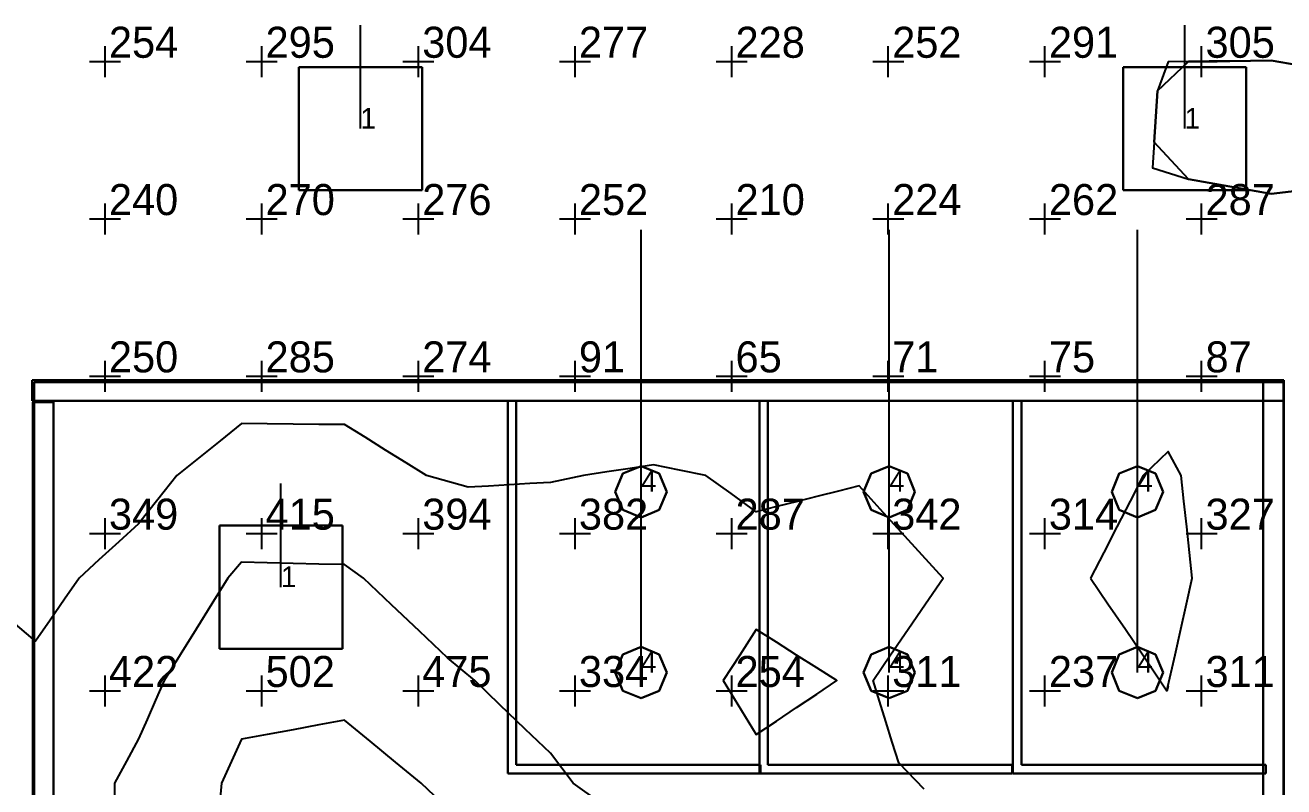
# Model space of a CAD drawing. Extents: x 0 to 48.5, y 0 to 23.7.
# Drawn here: x 14.37 to 20.44, y 14.36 to 18.04 of the extents above; entities that cross this region are included whole.
import ezdxf

# ---------------------------------------------------------------- set-up
doc = ezdxf.new("R2010")
doc.units = 0
doc.header["$MEASUREMENT"] = 0
for name, color, linetype in [('DLXFURN', 5, 'Continuous'), ('DLXISO', 7, 'Continuous'), ('DLXLUM', 2, 'Continuous'), ('DLXLUMEX', 2, 'Continuous'), ('DLXSCENE', 7, 'Continuous'), ('DLXVAL', 3, 'Continuous')]:
    doc.layers.add(name, color=color, linetype=linetype)

# ---------------------------------------------------------------- blocks, each defined once
blk = doc.blocks.new('*U21')
at = {"color": 1}
blk.add_line((0, 0), (0, 0.5), dxfattribs=at)
for p, q in [((0.2975, 0.2975), (-0.2975, 0.2975)), ((-0.2975, 0.2975), (-0.2975, -0.2975)), ((-0.2975, 0.2975), (-0.2975, -0.2975)), ((-0.2975, -0.2975), (-0.2975, 0.2975)), ((-0.2975, 0.2975), (-0.2975, 0.2975)), ((0.2975, 0.2975), (-0.2975, 0.2975)), ((-0.2975, 0.2975), (-0.2975, 0.2975)), ((-0.2975, 0.2975), (0.2975, 0.2975)), ((-0.2975, -0.2975), (-0.2975, 0.2975)), ((-0.2975, 0.2975), (0.2975, 0.2975)), ((0.2975, -0.2975), (0.2975, 0.2975)), ((0.2975, 0.2975), (0.2975, 0.2975)), ((0.2975, -0.2975), (0.2975, 0.2975)), ((0.2975, 0.2975), (0.2975, 0.2975)), ((0.2975, 0.2975), (0.2975, -0.2975)), ((0.2975, 0.2975), (0.2975, -0.2975)), ((-0.2975, -0.2975), (0.2975, -0.2975)), ((-0.2975, -0.2975), (0.2975, -0.2975)), ((0.2975, -0.2975), (-0.2975, -0.2975)), ((-0.2975, -0.2975), (-0.2975, -0.2975)), ((-0.2975, -0.2975), (-0.2975, -0.2975)), ((0.2975, -0.2975), (-0.2975, -0.2975)), ((0.2975, -0.2975), (0.2975, -0.2975)), ((0.2975, -0.2975), (0.2975, -0.2975))]:
    blk.add_line(p, q)
at = {"layer": 'DLXLUMEX', "color": 7}
blk.add_text('1', height=0.1, dxfattribs=at).set_placement((0, 0))
blk = doc.blocks.new('*U22')
at = {"color": 1}
blk.add_line((0, 0), (0, 1.265), dxfattribs=at)
for p, q in [((-0.0877, 0.0877), (0, 0.124)), ((0, 0.124), (-0.0877, 0.0877)), ((0, 0.124), (-0.0877, 0.0877)), ((-0.0877, 0.0877), (0, 0.124)), ((0, 0.124), (0.0877, 0.0877)), ((0.0877, 0.0877), (0, 0.124)), ((0.0877, 0.0877), (0, 0.124)), ((0, 0.124), (0, 0.124)), ((0, 0.124), (0.0877, 0.0877)), ((0, 0.124), (0, 0.124)), ((-0.124, 0), (-0.0877, 0.0877)), ((-0.0877, 0.0877), (-0.124, 0)), ((-0.0877, 0.0877), (-0.124, 0)), ((-0.124, 0), (-0.0877, 0.0877)), ((-0.0877, 0.0877), (-0.0877, 0.0877)), ((-0.0877, 0.0877), (-0.0877, 0.0877)), ((0.0877, 0.0877), (0.124, 0)), ((0.124, 0), (0.0877, 0.0877)), ((0.0877, 0.0877), (0.0877, 0.0877)), ((0.124, 0), (0.0877, 0.0877)), ((0.0877, 0.0877), (0.0877, 0.0877)), ((0.0877, 0.0877), (0.124, 0)), ((-0.0877, -0.0877), (-0.124, 0)), ((-0.124, 0), (-0.0877, -0.0877)), ((-0.124, 0), (-0.124, 0)), ((-0.124, 0), (-0.0877, -0.0877)), ((-0.0877, -0.0877), (-0.124, 0)), ((-0.124, 0), (-0.124, 0)), ((0.124, 0), (0.0877, -0.0877)), ((0.0877, -0.0877), (0.124, 0)), ((0.0877, -0.0877), (0.124, 0)), ((0.124, 0), (0.0877, -0.0877)), ((0.124, 0), (0.124, 0)), ((0.124, 0), (0.124, 0)), ((0, -0.124), (-0.0877, -0.0877)), ((-0.0877, -0.0877), (0, -0.124)), ((-0.0877, -0.0877), (-0.0877, -0.0877)), ((-0.0877, -0.0877), (0, -0.124)), ((0, -0.124), (-0.0877, -0.0877)), ((-0.0877, -0.0877), (-0.0877, -0.0877)), ((0.0877, -0.0877), (0, -0.124)), ((0, -0.124), (0.0877, -0.0877)), ((0, -0.124), (0.0877, -0.0877)), ((0.0877, -0.0877), (0, -0.124)), ((0.0877, -0.0877), (0.0877, -0.0877)), ((0.0877, -0.0877), (0.0877, -0.0877)), ((0, -0.124), (0, -0.124)), ((0, -0.124), (0, -0.124))]:
    blk.add_line(p, q)
at = {"layer": 'DLXLUMEX', "color": 7}
blk.add_text('4', height=0.1, dxfattribs=at).set_placement((0, 0))
blk = doc.blocks.new('*U24')
at = {"color": 1}
blk.add_line((0, 0), (0, 1.265), dxfattribs=at)
for p, q in [((-0.0877, 0.0877), (0, 0.124)), ((0, 0.124), (-0.0877, 0.0877)), ((0, 0.124), (-0.0877, 0.0877)), ((-0.0877, 0.0877), (0, 0.124)), ((0, 0.124), (0.0877, 0.0877)), ((0.0877, 0.0877), (0, 0.124)), ((0.0877, 0.0877), (0, 0.124)), ((0, 0.124), (0, 0.124)), ((0, 0.124), (0.0877, 0.0877)), ((0, 0.124), (0, 0.124)), ((-0.124, 0), (-0.0877, 0.0877)), ((-0.0877, 0.0877), (-0.124, 0)), ((-0.0877, 0.0877), (-0.124, 0)), ((-0.124, 0), (-0.0877, 0.0877)), ((-0.0877, 0.0877), (-0.0877, 0.0877)), ((-0.0877, 0.0877), (-0.0877, 0.0877)), ((0.0877, 0.0877), (0.124, 0)), ((0.124, 0), (0.0877, 0.0877)), ((0.0877, 0.0877), (0.0877, 0.0877)), ((0.124, 0), (0.0877, 0.0877)), ((0.0877, 0.0877), (0.0877, 0.0877)), ((0.0877, 0.0877), (0.124, 0)), ((-0.0877, -0.0877), (-0.124, 0)), ((-0.124, 0), (-0.0877, -0.0877)), ((-0.124, 0), (-0.124, 0)), ((-0.124, 0), (-0.0877, -0.0877)), ((-0.0877, -0.0877), (-0.124, 0)), ((-0.124, 0), (-0.124, 0)), ((0.124, 0), (0.0877, -0.0877)), ((0.0877, -0.0877), (0.124, 0)), ((0.0877, -0.0877), (0.124, 0)), ((0.124, 0), (0.0877, -0.0877)), ((0.124, 0), (0.124, 0)), ((0.124, 0), (0.124, 0)), ((0, -0.124), (-0.0877, -0.0877)), ((-0.0877, -0.0877), (0, -0.124)), ((-0.0877, -0.0877), (-0.0877, -0.0877)), ((-0.0877, -0.0877), (0, -0.124)), ((0, -0.124), (-0.0877, -0.0877)), ((-0.0877, -0.0877), (-0.0877, -0.0877)), ((0.0877, -0.0877), (0, -0.124)), ((0, -0.124), (0.0877, -0.0877)), ((0, -0.124), (0.0877, -0.0877)), ((0.0877, -0.0877), (0, -0.124)), ((0.0877, -0.0877), (0.0877, -0.0877)), ((0.0877, -0.0877), (0.0877, -0.0877)), ((0, -0.124), (0, -0.124)), ((0, -0.124), (0, -0.124))]:
    blk.add_line(p, q)
at = {"layer": 'DLXLUMEX', "color": 7}
blk.add_text('4', height=0.1, dxfattribs=at).set_placement((0, 0))
blk = doc.blocks.new('*U25')
at = {"color": 1}
blk.add_line((0, 0), (0, 1.265), dxfattribs=at)
for p, q in [((-0.0877, 0.0877), (0, 0.124)), ((0, 0.124), (-0.0877, 0.0877)), ((0, 0.124), (-0.0877, 0.0877)), ((-0.0877, 0.0877), (0, 0.124)), ((0, 0.124), (0.0877, 0.0877)), ((0.0877, 0.0877), (0, 0.124)), ((0.0877, 0.0877), (0, 0.124)), ((0, 0.124), (0, 0.124)), ((0, 0.124), (0.0877, 0.0877)), ((0, 0.124), (0, 0.124)), ((-0.124, 0), (-0.0877, 0.0877)), ((-0.0877, 0.0877), (-0.124, 0)), ((-0.0877, 0.0877), (-0.124, 0)), ((-0.124, 0), (-0.0877, 0.0877)), ((-0.0877, 0.0877), (-0.0877, 0.0877)), ((-0.0877, 0.0877), (-0.0877, 0.0877)), ((0.0877, 0.0877), (0.124, 0)), ((0.124, 0), (0.0877, 0.0877)), ((0.0877, 0.0877), (0.0877, 0.0877)), ((0.124, 0), (0.0877, 0.0877)), ((0.0877, 0.0877), (0.0877, 0.0877)), ((0.0877, 0.0877), (0.124, 0)), ((-0.0877, -0.0877), (-0.124, 0)), ((-0.124, 0), (-0.0877, -0.0877)), ((-0.124, 0), (-0.124, 0)), ((-0.124, 0), (-0.0877, -0.0877)), ((-0.0877, -0.0877), (-0.124, 0)), ((-0.124, 0), (-0.124, 0)), ((0.124, 0), (0.0877, -0.0877)), ((0.0877, -0.0877), (0.124, 0)), ((0.0877, -0.0877), (0.124, 0)), ((0.124, 0), (0.0877, -0.0877)), ((0.124, 0), (0.124, 0)), ((0.124, 0), (0.124, 0)), ((0, -0.124), (-0.0877, -0.0877)), ((-0.0877, -0.0877), (0, -0.124)), ((-0.0877, -0.0877), (-0.0877, -0.0877)), ((-0.0877, -0.0877), (0, -0.124)), ((0, -0.124), (-0.0877, -0.0877)), ((-0.0877, -0.0877), (-0.0877, -0.0877)), ((0.0877, -0.0877), (0, -0.124)), ((0, -0.124), (0.0877, -0.0877)), ((0, -0.124), (0.0877, -0.0877)), ((0.0877, -0.0877), (0, -0.124)), ((0.0877, -0.0877), (0.0877, -0.0877)), ((0.0877, -0.0877), (0.0877, -0.0877)), ((0, -0.124), (0, -0.124)), ((0, -0.124), (0, -0.124))]:
    blk.add_line(p, q)
at = {"layer": 'DLXLUMEX', "color": 7}
blk.add_text('4', height=0.1, dxfattribs=at).set_placement((0, 0))
blk = doc.blocks.new('*U26')
at = {"color": 1}
blk.add_line((0, 0), (0, 1.265), dxfattribs=at)
for p, q in [((-0.0877, 0.0877), (0, 0.124)), ((0, 0.124), (-0.0877, 0.0877)), ((0, 0.124), (-0.0877, 0.0877)), ((-0.0877, 0.0877), (0, 0.124)), ((0, 0.124), (0.0877, 0.0877)), ((0.0877, 0.0877), (0, 0.124)), ((0.0877, 0.0877), (0, 0.124)), ((0, 0.124), (0, 0.124)), ((0, 0.124), (0.0877, 0.0877)), ((0, 0.124), (0, 0.124)), ((-0.124, 0), (-0.0877, 0.0877)), ((-0.0877, 0.0877), (-0.124, 0)), ((-0.0877, 0.0877), (-0.124, 0)), ((-0.124, 0), (-0.0877, 0.0877)), ((-0.0877, 0.0877), (-0.0877, 0.0877)), ((-0.0877, 0.0877), (-0.0877, 0.0877)), ((0.0877, 0.0877), (0.124, 0)), ((0.124, 0), (0.0877, 0.0877)), ((0.0877, 0.0877), (0.0877, 0.0877)), ((0.124, 0), (0.0877, 0.0877)), ((0.0877, 0.0877), (0.0877, 0.0877)), ((0.0877, 0.0877), (0.124, 0)), ((-0.0877, -0.0877), (-0.124, 0)), ((-0.124, 0), (-0.0877, -0.0877)), ((-0.124, 0), (-0.124, 0)), ((-0.124, 0), (-0.0877, -0.0877)), ((-0.0877, -0.0877), (-0.124, 0)), ((-0.124, 0), (-0.124, 0)), ((0.124, 0), (0.0877, -0.0877)), ((0.0877, -0.0877), (0.124, 0)), ((0.0877, -0.0877), (0.124, 0)), ((0.124, 0), (0.0877, -0.0877)), ((0.124, 0), (0.124, 0)), ((0.124, 0), (0.124, 0)), ((0, -0.124), (-0.0877, -0.0877)), ((-0.0877, -0.0877), (0, -0.124)), ((-0.0877, -0.0877), (-0.0877, -0.0877)), ((-0.0877, -0.0877), (0, -0.124)), ((0, -0.124), (-0.0877, -0.0877)), ((-0.0877, -0.0877), (-0.0877, -0.0877)), ((0.0877, -0.0877), (0, -0.124)), ((0, -0.124), (0.0877, -0.0877)), ((0, -0.124), (0.0877, -0.0877)), ((0.0877, -0.0877), (0, -0.124)), ((0.0877, -0.0877), (0.0877, -0.0877)), ((0.0877, -0.0877), (0.0877, -0.0877)), ((0, -0.124), (0, -0.124)), ((0, -0.124), (0, -0.124))]:
    blk.add_line(p, q)
at = {"layer": 'DLXLUMEX', "color": 7}
blk.add_text('4', height=0.1, dxfattribs=at).set_placement((0, 0))
blk = doc.blocks.new('*U27')
at = {"color": 1}
blk.add_line((0, 0), (0, 1.265), dxfattribs=at)
for p, q in [((-0.0877, 0.0877), (0, 0.124)), ((0, 0.124), (-0.0877, 0.0877)), ((0, 0.124), (-0.0877, 0.0877)), ((-0.0877, 0.0877), (0, 0.124)), ((0, 0.124), (0.0877, 0.0877)), ((0.0877, 0.0877), (0, 0.124)), ((0.0877, 0.0877), (0, 0.124)), ((0, 0.124), (0, 0.124)), ((0, 0.124), (0.0877, 0.0877)), ((0, 0.124), (0, 0.124)), ((-0.124, 0), (-0.0877, 0.0877)), ((-0.0877, 0.0877), (-0.124, 0)), ((-0.0877, 0.0877), (-0.124, 0)), ((-0.124, 0), (-0.0877, 0.0877)), ((-0.0877, 0.0877), (-0.0877, 0.0877)), ((-0.0877, 0.0877), (-0.0877, 0.0877)), ((0.0877, 0.0877), (0.124, 0)), ((0.124, 0), (0.0877, 0.0877)), ((0.0877, 0.0877), (0.0877, 0.0877)), ((0.124, 0), (0.0877, 0.0877)), ((0.0877, 0.0877), (0.0877, 0.0877)), ((0.0877, 0.0877), (0.124, 0)), ((-0.0877, -0.0877), (-0.124, 0)), ((-0.124, 0), (-0.0877, -0.0877)), ((-0.124, 0), (-0.124, 0)), ((-0.124, 0), (-0.0877, -0.0877)), ((-0.0877, -0.0877), (-0.124, 0)), ((-0.124, 0), (-0.124, 0)), ((0.124, 0), (0.0877, -0.0877)), ((0.0877, -0.0877), (0.124, 0)), ((0.0877, -0.0877), (0.124, 0)), ((0.124, 0), (0.0877, -0.0877)), ((0.124, 0), (0.124, 0)), ((0.124, 0), (0.124, 0)), ((0, -0.124), (-0.0877, -0.0877)), ((-0.0877, -0.0877), (0, -0.124)), ((-0.0877, -0.0877), (-0.0877, -0.0877)), ((-0.0877, -0.0877), (0, -0.124)), ((0, -0.124), (-0.0877, -0.0877)), ((-0.0877, -0.0877), (-0.0877, -0.0877)), ((0.0877, -0.0877), (0, -0.124)), ((0, -0.124), (0.0877, -0.0877)), ((0, -0.124), (0.0877, -0.0877)), ((0.0877, -0.0877), (0, -0.124)), ((0.0877, -0.0877), (0.0877, -0.0877)), ((0.0877, -0.0877), (0.0877, -0.0877)), ((0, -0.124), (0, -0.124)), ((0, -0.124), (0, -0.124))]:
    blk.add_line(p, q)
at = {"layer": 'DLXLUMEX', "color": 7}
blk.add_text('4', height=0.1, dxfattribs=at).set_placement((0, 0))
blk = doc.blocks.new('*U28')
at = {"color": 1}
blk.add_line((0, 0), (0, 1.265), dxfattribs=at)
for p, q in [((-0.0877, 0.0877), (0, 0.124)), ((0, 0.124), (-0.0877, 0.0877)), ((0, 0.124), (-0.0877, 0.0877)), ((-0.0877, 0.0877), (0, 0.124)), ((0, 0.124), (0.0877, 0.0877)), ((0.0877, 0.0877), (0, 0.124)), ((0.0877, 0.0877), (0, 0.124)), ((0, 0.124), (0, 0.124)), ((0, 0.124), (0.0877, 0.0877)), ((0, 0.124), (0, 0.124)), ((-0.124, 0), (-0.0877, 0.0877)), ((-0.0877, 0.0877), (-0.124, 0)), ((-0.0877, 0.0877), (-0.124, 0)), ((-0.124, 0), (-0.0877, 0.0877)), ((-0.0877, 0.0877), (-0.0877, 0.0877)), ((-0.0877, 0.0877), (-0.0877, 0.0877)), ((0.0877, 0.0877), (0.124, 0)), ((0.124, 0), (0.0877, 0.0877)), ((0.0877, 0.0877), (0.0877, 0.0877)), ((0.124, 0), (0.0877, 0.0877)), ((0.0877, 0.0877), (0.0877, 0.0877)), ((0.0877, 0.0877), (0.124, 0)), ((-0.0877, -0.0877), (-0.124, 0)), ((-0.124, 0), (-0.0877, -0.0877)), ((-0.124, 0), (-0.124, 0)), ((-0.124, 0), (-0.0877, -0.0877)), ((-0.0877, -0.0877), (-0.124, 0)), ((-0.124, 0), (-0.124, 0)), ((0.124, 0), (0.0877, -0.0877)), ((0.0877, -0.0877), (0.124, 0)), ((0.0877, -0.0877), (0.124, 0)), ((0.124, 0), (0.0877, -0.0877)), ((0.124, 0), (0.124, 0)), ((0.124, 0), (0.124, 0)), ((0, -0.124), (-0.0877, -0.0877)), ((-0.0877, -0.0877), (0, -0.124)), ((-0.0877, -0.0877), (-0.0877, -0.0877)), ((-0.0877, -0.0877), (0, -0.124)), ((0, -0.124), (-0.0877, -0.0877)), ((-0.0877, -0.0877), (-0.0877, -0.0877)), ((0.0877, -0.0877), (0, -0.124)), ((0, -0.124), (0.0877, -0.0877)), ((0, -0.124), (0.0877, -0.0877)), ((0.0877, -0.0877), (0, -0.124)), ((0.0877, -0.0877), (0.0877, -0.0877)), ((0.0877, -0.0877), (0.0877, -0.0877)), ((0, -0.124), (0, -0.124)), ((0, -0.124), (0, -0.124))]:
    blk.add_line(p, q)
at = {"layer": 'DLXLUMEX', "color": 7}
blk.add_text('4', height=0.1, dxfattribs=at).set_placement((0, 0))
blk = doc.blocks.new('*U52')
at = {"color": 1}
blk.add_line((0, 0), (0, 0.5), dxfattribs=at)
for p, q in [((0.2975, 0.2975), (-0.2975, 0.2975)), ((-0.2975, 0.2975), (-0.2975, -0.2975)), ((-0.2975, 0.2975), (-0.2975, -0.2975)), ((-0.2975, -0.2975), (-0.2975, 0.2975)), ((-0.2975, 0.2975), (-0.2975, 0.2975)), ((0.2975, 0.2975), (-0.2975, 0.2975)), ((-0.2975, 0.2975), (-0.2975, 0.2975)), ((-0.2975, 0.2975), (0.2975, 0.2975)), ((-0.2975, -0.2975), (-0.2975, 0.2975)), ((-0.2975, 0.2975), (0.2975, 0.2975)), ((0.2975, -0.2975), (0.2975, 0.2975)), ((0.2975, 0.2975), (0.2975, 0.2975)), ((0.2975, -0.2975), (0.2975, 0.2975)), ((0.2975, 0.2975), (0.2975, 0.2975)), ((0.2975, 0.2975), (0.2975, -0.2975)), ((0.2975, 0.2975), (0.2975, -0.2975)), ((-0.2975, -0.2975), (0.2975, -0.2975)), ((-0.2975, -0.2975), (0.2975, -0.2975)), ((0.2975, -0.2975), (-0.2975, -0.2975)), ((-0.2975, -0.2975), (-0.2975, -0.2975)), ((-0.2975, -0.2975), (-0.2975, -0.2975)), ((0.2975, -0.2975), (-0.2975, -0.2975)), ((0.2975, -0.2975), (0.2975, -0.2975)), ((0.2975, -0.2975), (0.2975, -0.2975))]:
    blk.add_line(p, q)
at = {"layer": 'DLXLUMEX', "color": 7}
blk.add_text('1', height=0.1, dxfattribs=at).set_placement((0, 0))
blk = doc.blocks.new('*U53')
at = {"color": 1}
blk.add_line((0, 0), (0, 0.5), dxfattribs=at)
for p, q in [((0.2975, 0.2975), (-0.2975, 0.2975)), ((-0.2975, 0.2975), (-0.2975, -0.2975)), ((-0.2975, 0.2975), (-0.2975, -0.2975)), ((-0.2975, -0.2975), (-0.2975, 0.2975)), ((-0.2975, 0.2975), (-0.2975, 0.2975)), ((0.2975, 0.2975), (-0.2975, 0.2975)), ((-0.2975, 0.2975), (-0.2975, 0.2975)), ((-0.2975, 0.2975), (0.2975, 0.2975)), ((-0.2975, -0.2975), (-0.2975, 0.2975)), ((-0.2975, 0.2975), (0.2975, 0.2975)), ((0.2975, -0.2975), (0.2975, 0.2975)), ((0.2975, 0.2975), (0.2975, 0.2975)), ((0.2975, -0.2975), (0.2975, 0.2975)), ((0.2975, 0.2975), (0.2975, 0.2975)), ((0.2975, 0.2975), (0.2975, -0.2975)), ((0.2975, 0.2975), (0.2975, -0.2975)), ((-0.2975, -0.2975), (0.2975, -0.2975)), ((-0.2975, -0.2975), (0.2975, -0.2975)), ((0.2975, -0.2975), (-0.2975, -0.2975)), ((-0.2975, -0.2975), (-0.2975, -0.2975)), ((-0.2975, -0.2975), (-0.2975, -0.2975)), ((0.2975, -0.2975), (-0.2975, -0.2975)), ((0.2975, -0.2975), (0.2975, -0.2975)), ((0.2975, -0.2975), (0.2975, -0.2975))]:
    blk.add_line(p, q)
at = {"layer": 'DLXLUMEX', "color": 7}
blk.add_text('1', height=0.1, dxfattribs=at).set_placement((0, 0))
blk = doc.blocks.new('*U90')
for p, q in [((0.2, 9.8021), (0.1, 9.8021)), ((0.1, 9.8021), (0.1, 9.8021)), ((0.1, 9.8021), (0.2, 9.8021)), ((0.1, 9.7955), (0.1, 9.8021)), ((0.1, 9.8021), (0.1, 9.8021)), ((0.1, 9.8021), (0.1, 0.118)), ((0.1, 9.7955), (0.1, 9.7955)), ((0.1, 5.6192), (0.1, 9.7955)), ((0.2, 9.8021), (0.2, 9.8021)), ((0.2, 9.8021), (0.2, 0.118)), ((0.2, 0.118), (0.2, 9.8021)), ((0.2, 9.8021), (0.2, 9.8021))]:
    blk.add_line(p, q)
blk = doc.blocks.new('*U92')
for p, q in [((0.1, 4.0794), (0.1, 0.1)), ((0.1, 0.1), (0.1, 4.0794)), ((0.1, 4.0794), (0.1, 4.0794)), ((0.2, 4.0794), (0.1, 4.0794)), ((0.1, 4.0794), (0.1, 4.0794)), ((0.1, 4.0794), (0.1069, 4.0794)), ((0.1069, 4.0794), (0.2, 4.0794)), ((0.1069, 4.0794), (0.1069, 4.0794)), ((0.2, 4.0794), (0.2, 0.1)), ((0.2, 0.1), (0.2, 4.0794)), ((0.2, 4.0794), (0.2, 4.0794)), ((0.2, 4.0794), (0.2, 4.0794)), ((0.1, 0.1), (0.1, 0.1)), ((0.1, 0.1), (0.2, 0.1)), ((0.1, 0.1), (0.1, 0.1)), ((0.1069, 0.1), (0.1, 0.1)), ((0.2, 0.1), (0.1069, 0.1)), ((0.1069, 0.1), (0.1069, 0.1)), ((0.2, 0.1), (0.2, 0.1)), ((0.2, 0.1), (0.2, 0.1))]:
    blk.add_line(p, q)
blk = doc.blocks.new('*U96')
for p, q in [((0.1273, 1.2), (0.1273, -0.6)), ((0.1681, 1.2), (0.1273, 1.2)), ((0.1273, 1.2), (0.1681, 1.2)), ((0.1273, -0.6), (0.1273, 1.2)), ((0.1681, 1.2), (0.1273, 1.2)), ((0.1273, 1.2), (0.1273, 1.2)), ((0.1273, 1.2), (0.1681, 1.2)), ((0.1273, 1.2), (0.1273, -0.6)), ((0.1273, -0.6), (0.1273, 1.2)), ((0.1273, 1.2), (0.1273, 1.2)), ((0.1681, -0.5581), (0.1681, 1.2)), ((0.1681, 1.2), (0.1681, -0.5581)), ((0.1681, -0.5581), (0.1681, 1.2)), ((0.1681, 1.2), (0.1681, 1.2)), ((0.1681, 1.2), (0.1681, -0.5581)), ((0.1681, 1.2), (0.1681, 1.2)), ((0.1273, -0.6), (1.3483, -0.6)), ((1.3483, -0.6), (0.1273, -0.6)), ((1.3483, -0.6), (0.1273, -0.6)), ((0.1273, -0.6), (0.1273, -0.6)), ((0.1273, -0.6), (1.3483, -0.6)), ((0.1273, -0.6), (0.1273, -0.6)), ((1.3483, -0.5581), (0.1681, -0.5581)), ((0.1681, -0.5581), (1.3483, -0.5581)), ((1.3483, -0.5581), (0.1681, -0.5581)), ((0.1681, -0.5581), (0.1681, -0.5581)), ((0.1681, -0.5581), (1.3483, -0.5581)), ((0.1681, -0.5581), (0.1681, -0.5581)), ((1.3483, -0.6), (1.3483, -0.5581)), ((1.3483, -0.5581), (1.3483, -0.6)), ((1.3483, -0.6), (1.3483, -0.5581)), ((1.3483, -0.5581), (1.3483, -0.5581)), ((1.3483, -0.5581), (1.3483, -0.6)), ((1.3483, -0.5581), (1.3483, -0.5581)), ((1.3483, -0.6), (1.3483, -0.6)), ((1.3483, -0.6), (1.3483, -0.6))]:
    blk.add_line(p, q)
blk = doc.blocks.new('*U97')
for p, q in [((0.1273, 1.2), (0.1273, -0.6)), ((0.1681, 1.2), (0.1273, 1.2)), ((0.1273, 1.2), (0.1681, 1.2)), ((0.1273, -0.6), (0.1273, 1.2)), ((0.1681, 1.2), (0.1273, 1.2)), ((0.1273, 1.2), (0.1273, 1.2)), ((0.1273, 1.2), (0.1681, 1.2)), ((0.1273, 1.2), (0.1273, -0.6)), ((0.1273, -0.6), (0.1273, 1.2)), ((0.1273, 1.2), (0.1273, 1.2)), ((0.1681, -0.5581), (0.1681, 1.2)), ((0.1681, 1.2), (0.1681, -0.5581)), ((0.1681, -0.5581), (0.1681, 1.2)), ((0.1681, 1.2), (0.1681, 1.2)), ((0.1681, 1.2), (0.1681, -0.5581)), ((0.1681, 1.2), (0.1681, 1.2)), ((0.1273, -0.6), (1.3483, -0.6)), ((1.3483, -0.6), (0.1273, -0.6)), ((1.3483, -0.6), (0.1273, -0.6)), ((0.1273, -0.6), (0.1273, -0.6)), ((0.1273, -0.6), (1.3483, -0.6)), ((0.1273, -0.6), (0.1273, -0.6)), ((1.3483, -0.5581), (0.1681, -0.5581)), ((0.1681, -0.5581), (1.3483, -0.5581)), ((1.3483, -0.5581), (0.1681, -0.5581)), ((0.1681, -0.5581), (0.1681, -0.5581)), ((0.1681, -0.5581), (1.3483, -0.5581)), ((0.1681, -0.5581), (0.1681, -0.5581)), ((1.3483, -0.6), (1.3483, -0.5581)), ((1.3483, -0.5581), (1.3483, -0.6)), ((1.3483, -0.6), (1.3483, -0.5581)), ((1.3483, -0.5581), (1.3483, -0.5581)), ((1.3483, -0.5581), (1.3483, -0.6)), ((1.3483, -0.5581), (1.3483, -0.5581)), ((1.3483, -0.6), (1.3483, -0.6)), ((1.3483, -0.6), (1.3483, -0.6))]:
    blk.add_line(p, q)
blk = doc.blocks.new('*U98')
for p, q in [((0.1273, 1.2), (0.1273, -0.6)), ((0.1681, 1.2), (0.1273, 1.2)), ((0.1273, 1.2), (0.1681, 1.2)), ((0.1273, -0.6), (0.1273, 1.2)), ((0.1681, 1.2), (0.1273, 1.2)), ((0.1273, 1.2), (0.1273, 1.2)), ((0.1273, 1.2), (0.1681, 1.2)), ((0.1273, 1.2), (0.1273, -0.6)), ((0.1273, -0.6), (0.1273, 1.2)), ((0.1273, 1.2), (0.1273, 1.2)), ((0.1681, -0.5581), (0.1681, 1.2)), ((0.1681, 1.2), (0.1681, -0.5581)), ((0.1681, -0.5581), (0.1681, 1.2)), ((0.1681, 1.2), (0.1681, 1.2)), ((0.1681, 1.2), (0.1681, -0.5581)), ((0.1681, 1.2), (0.1681, 1.2)), ((0.1273, -0.6), (1.3483, -0.6)), ((1.3483, -0.6), (0.1273, -0.6)), ((1.3483, -0.6), (0.1273, -0.6)), ((0.1273, -0.6), (0.1273, -0.6)), ((0.1273, -0.6), (1.3483, -0.6)), ((0.1273, -0.6), (0.1273, -0.6)), ((1.3483, -0.5581), (0.1681, -0.5581)), ((0.1681, -0.5581), (1.3483, -0.5581)), ((1.3483, -0.5581), (0.1681, -0.5581)), ((0.1681, -0.5581), (0.1681, -0.5581)), ((0.1681, -0.5581), (1.3483, -0.5581)), ((0.1681, -0.5581), (0.1681, -0.5581)), ((1.3483, -0.6), (1.3483, -0.5581)), ((1.3483, -0.5581), (1.3483, -0.6)), ((1.3483, -0.6), (1.3483, -0.5581)), ((1.3483, -0.5581), (1.3483, -0.5581)), ((1.3483, -0.5581), (1.3483, -0.6)), ((1.3483, -0.5581), (1.3483, -0.5581)), ((1.3483, -0.6), (1.3483, -0.6)), ((1.3483, -0.6), (1.3483, -0.6))]:
    blk.add_line(p, q)
blk = doc.blocks.new('*U99')
for p, q in [((0.1, -0.1), (0.1, -0.2)), ((0.1, -0.2), (0.1, -0.1)), ((0.1, -0.1), (0.1, -0.1)), ((0.1, -0.1), (0.1, -0.1)), ((0.1, -0.1), (6.1445, -0.1)), ((6.1445, -0.1), (0.1, -0.1)), ((6.1445, -0.2), (6.1445, -0.1)), ((6.1445, -0.1), (6.1445, -0.1)), ((6.1445, -0.1), (6.1445, -0.2)), ((6.1445, -0.1), (6.1445, -0.1)), ((0.1, -0.2), (0.1, -0.2)), ((0.1097, -0.2), (0.1, -0.2)), ((0.1, -0.2), (0.1, -0.2)), ((0.1, -0.2), (6.1445, -0.2)), ((0.1097, -0.2), (0.1097, -0.2)), ((6.1432, -0.2), (0.1097, -0.2)), ((6.1445, -0.2), (6.1432, -0.2)), ((6.1432, -0.2), (6.1432, -0.2)), ((6.1445, -0.2), (6.1445, -0.2)), ((6.1445, -0.2), (6.1445, -0.2))]:
    blk.add_line(p, q)
blk = doc.blocks.new('*U147')
for p, q in [((14.4099, 16.3112), (14.4099, 12.1349)), ((20.4434, 16.3112), (14.4099, 16.3112)), ((14.4099, 16.3112), (14.4099, 12.1349)), ((14.4099, 12.1349), (14.4099, 16.3112)), ((14.4099, 16.3112), (14.4099, 16.3112)), ((14.4099, 16.3112), (14.4099, 16.3112)), ((14.4099, 16.3112), (20.4434, 16.3112)), ((20.4434, 16.3112), (14.4099, 16.3112)), ((14.4099, 16.3112), (20.4434, 16.3112)), ((14.4099, 12.1349), (14.4099, 16.3112)), ((20.4434, 12.1349), (20.4434, 16.3112)), ((20.4434, 16.3112), (20.4434, 16.3112)), ((20.4434, 16.3112), (20.4434, 16.3112)), ((20.4434, 16.3112), (20.4434, 12.1349)), ((20.4434, 12.1349), (20.4434, 16.3112)), ((20.4434, 16.3112), (20.4434, 12.1349))]:
    blk.add_line(p, q)
blk = doc.blocks.new('*U149')
for p, q in [((-3.0167, 2.0882), (-3.0167, -2.0882)), ((-3.0167, -2.0882), (-3.0167, 2.0882)), ((-3.0167, 2.0882), (-3.0167, 2.0882)), ((-3.0167, 2.0882), (-3.0167, 2.0882)), ((-3.0167, 2.0882), (3.0167, 2.0882)), ((3.0167, 2.0882), (-3.0167, 2.0882)), ((-3.0167, 2.0882), (3.0167, 2.0882)), ((-3.0167, -2.0882), (-3.0167, 2.0882)), ((3.0167, 2.0882), (3.0167, 2.0882)), ((3.0167, 2.0882), (3.0167, 2.0882)), ((3.0167, 2.0882), (3.0167, -2.0882)), ((3.0167, -2.0882), (3.0167, 2.0882)), ((3.0167, 2.0882), (3.0167, -2.0882)), ((-3.0167, -2.0882), (-3.0167, -2.0882)), ((-3.0167, -2.0882), (3.0167, -2.0882)), ((3.0167, -2.0882), (-3.0167, -2.0882)), ((-3.0167, -2.0882), (-3.0167, -2.0882)), ((3.0167, -2.0882), (-3.0167, -2.0882)), ((3.0167, -2.0882), (3.0167, -2.0882)), ((3.0167, -2.0882), (3.0167, -2.0882))]:
    blk.add_line(p, q)
blk = doc.blocks.new('*U162')
at = {"color": 1}
for points in [[(20.5135, 17.8435, 0.7), (20.3829, 17.8659, 0.7), (20.2834, 17.8645, 0.7), (20.184, 17.8631, 0.7), (20.0846, 17.8617, 0.7), (19.9851, 17.8602, 0.7), (19.8857, 17.8588, 0.7), (19.8342, 17.7195, 0.7), (19.8261, 17.5956, 0.7), (19.8181, 17.4717, 0.7), (19.81, 17.3478, 0.7), (19.9851, 17.2929, 0.7), (20.0846, 17.2752, 0.7), (20.184, 17.2575, 0.7), (20.2834, 17.2398, 0.7), (20.3829, 17.2221, 0.7), (20.5071, 17.2354, 0.7)], [(20.5071, 17.2354, 0.7), (20.3829, 17.2221, 0.7), (20.2834, 17.2398, 0.7), (20.184, 17.2575, 0.7), (20.0846, 17.2752, 0.7), (19.9851, 17.2929, 0.7), (19.8181, 17.4717, 0.7), (19.8261, 17.5956, 0.7), (19.8342, 17.7195, 0.7), (19.9851, 17.8602, 0.7), (20.0846, 17.8617, 0.7), (20.184, 17.8631, 0.7), (20.2834, 17.8645, 0.7), (20.3829, 17.8659, 0.7), (20.5135, 17.8435, 0.7)], [(18.7076, 14.3454, 0.7), (18.5848, 14.473, 0.7), (18.5539, 14.5722, 0.7), (18.5229, 14.6713, 0.7), (18.492, 14.7704, 0.7), (18.4611, 14.8695, 0.7), (18.5457, 14.9935, 0.7), (18.6303, 15.1174, 0.7), (18.7148, 15.2413, 0.7), (18.7994, 15.3652, 0.7), (18.6981, 15.4764, 0.7), (18.5968, 15.5875, 0.7), (18.4956, 15.6987, 0.7), (18.3943, 15.8099, 0.7), (18.2949, 15.7849, 0.7), (18.1954, 15.76, 0.7), (18.096, 15.735, 0.7), (17.9966, 15.7101, 0.7), (17.8971, 15.6851, 0.7), (17.7756, 15.773, 0.7), (17.654, 15.8609, 0.7), (17.527, 15.8861, 0.7), (17.4, 15.9113, 0.7), (17.2876, 15.8945, 0.7), (17.1751, 15.8777, 0.7), (17.0627, 15.8609, 0.7), (16.9029, 15.8271, 0.7), (16.8034, 15.8213, 0.7), (16.704, 15.8156, 0.7), (16.6046, 15.8098, 0.7), (16.5051, 15.804, 0.7), (16.3051, 15.8609, 0.7), (16.2059, 15.9223, 0.7), (16.1068, 15.9837, 0.7), (16.0077, 16.0451, 0.7), (15.9086, 16.1065, 0.7), (15.7843, 16.1077, 0.7), (15.66, 16.109, 0.7), (15.5357, 16.1102, 0.7), (15.4114, 16.1114, 0.7), (15.3075, 16.0279, 0.7), (15.2035, 15.9444, 0.7), (15.0995, 15.8609, 0.7), (15.0069, 15.7442, 0.7), (14.9143, 15.6276, 0.7), (14.8185, 15.5401, 0.7), (14.7228, 15.4527, 0.7), (14.627, 15.3652, 0.7), (14.5571, 15.2637, 0.7), (14.4871, 15.1621, 0.7), (14.4171, 15.0606, 0.7), (14.2976, 15.1621, 0.7)], [(19.5115, 15.3652, 0.7), (19.5954, 15.2413, 0.7), (19.6794, 15.1174, 0.7), (19.7634, 14.9935, 0.7), (19.8805, 14.8206, 0.7), (19.8857, 14.8431, 0.7), (19.8805, 14.8206, 0.7), (19.9204, 14.9935, 0.7), (19.9479, 15.1174, 0.7), (19.9753, 15.2413, 0.7), (20.0027, 15.3652, 0.7), (19.9894, 15.4891, 0.7), (19.976, 15.613, 0.7), (19.9626, 15.7369, 0.7), (19.9493, 15.8609, 0.7), (19.8857, 15.9758, 0.7), (19.7661, 15.8609, 0.7), (19.7024, 15.7369, 0.7), (19.6388, 15.613, 0.7), (19.5751, 15.4891, 0.7), (19.5115, 15.3652, 0.7)], [(17.7906, 14.7827, 0.7), (17.8439, 14.6959, 0.7), (17.8971, 14.6091, 0.7), (17.9945, 14.6742, 0.7), (18.0918, 14.7393, 0.7), (18.1891, 14.8044, 0.7), (18.2864, 14.8695, 0.7), (18.1891, 14.9313, 0.7), (18.0918, 14.993, 0.7), (17.9945, 15.0547, 0.7), (17.8971, 15.1164, 0.7), (17.8173, 14.993, 0.7), (17.7374, 14.8695, 0.7), (17.7906, 14.7827, 0.7)]]:
    blk.add_polyline3d(points, dxfattribs=at)
at = {"color": 3}
blk.add_polyline3d([(17.1421, 14.2829, 0.7), (17.0131, 14.3739, 0.7), (16.958, 14.4464, 0.7), (16.9029, 14.5189, 0.7), (16.781, 14.6358, 0.7), (16.6592, 14.7527, 0.7), (16.5374, 14.8695, 0.7), (16.4715, 14.9244, 0.7), (16.4057, 14.9792, 0.7), (16.2705, 15.1079, 0.7), (16.1354, 15.2365, 0.7), (16.0002, 15.3652, 0.7), (15.9086, 15.4299, 0.7), (15.7843, 15.4327, 0.7), (15.66, 15.4356, 0.7), (15.5357, 15.4385, 0.7), (15.4114, 15.4413, 0.7), (15.3452, 15.3652, 0.7), (15.2684, 15.2413, 0.7), (15.1915, 15.1174, 0.7), (15.1146, 14.9935, 0.7), (15.0377, 14.8695, 0.7), (14.9966, 14.7758, 0.7), (14.9554, 14.682, 0.7), (14.9143, 14.5883, 0.7), (14.8562, 14.4811, 0.7), (14.798, 14.3739, 0.7), (14.7979, 14.25, 0.7)], dxfattribs=at)
at = {"color": 6}
blk.add_polyline3d([(16.4057, 14.253, 0.7), (16.279, 14.3739, 0.7), (16.1555, 14.4755, 0.7), (16.032, 14.5772, 0.7), (15.9086, 14.6788, 0.7), (15.7843, 14.6557, 0.7), (15.66, 14.6325, 0.7), (15.5357, 14.6094, 0.7), (15.4114, 14.5863, 0.7), (15.3627, 14.4801, 0.7), (15.314, 14.3739, 0.7), (15.3027, 14.25, 0.7)], dxfattribs=at)
blk = doc.blocks.new('*U163')
for p, q in [((14.7522, 17.785, 0.7), (14.7522, 17.935, 0.7)), ((15.5087, 17.785, 0.7), (15.5087, 17.935, 0.7)), ((16.2652, 17.785, 0.7), (16.2652, 17.935, 0.7)), ((17.0217, 17.785, 0.7), (17.0217, 17.935, 0.7)), ((17.7783, 17.785, 0.7), (17.7783, 17.935, 0.7)), ((18.5348, 17.785, 0.7), (18.5348, 17.935, 0.7)), ((19.2913, 17.785, 0.7), (19.2913, 17.935, 0.7)), ((20.0478, 17.785, 0.7), (20.0478, 17.935, 0.7)), ((14.6772, 17.86, 0.7), (14.8272, 17.86, 0.7)), ((15.4337, 17.86, 0.7), (15.5837, 17.86, 0.7)), ((16.1902, 17.86, 0.7), (16.3402, 17.86, 0.7)), ((16.9467, 17.86, 0.7), (17.0967, 17.86, 0.7)), ((17.7033, 17.86, 0.7), (17.8533, 17.86, 0.7)), ((18.4598, 17.86, 0.7), (18.6098, 17.86, 0.7)), ((19.2163, 17.86, 0.7), (19.3663, 17.86, 0.7)), ((19.9728, 17.86, 0.7), (20.1228, 17.86, 0.7)), ((14.7522, 17.025, 0.7), (14.7522, 17.175, 0.7)), ((15.5087, 17.025, 0.7), (15.5087, 17.175, 0.7)), ((16.2652, 17.025, 0.7), (16.2652, 17.175, 0.7)), ((17.0217, 17.025, 0.7), (17.0217, 17.175, 0.7)), ((17.7783, 17.025, 0.7), (17.7783, 17.175, 0.7)), ((18.5348, 17.025, 0.7), (18.5348, 17.175, 0.7)), ((19.2913, 17.025, 0.7), (19.2913, 17.175, 0.7)), ((20.0478, 17.025, 0.7), (20.0478, 17.175, 0.7)), ((14.6772, 17.1, 0.7), (14.8272, 17.1, 0.7)), ((15.4337, 17.1, 0.7), (15.5837, 17.1, 0.7)), ((16.1902, 17.1, 0.7), (16.3402, 17.1, 0.7)), ((16.9467, 17.1, 0.7), (17.0967, 17.1, 0.7)), ((17.7033, 17.1, 0.7), (17.8533, 17.1, 0.7)), ((18.4598, 17.1, 0.7), (18.6098, 17.1, 0.7)), ((19.2163, 17.1, 0.7), (19.3663, 17.1, 0.7)), ((19.9728, 17.1, 0.7), (20.1228, 17.1, 0.7)), ((14.7522, 16.265, 0.7), (14.7522, 16.415, 0.7)), ((15.5087, 16.265, 0.7), (15.5087, 16.415, 0.7)), ((16.2652, 16.265, 0.7), (16.2652, 16.415, 0.7)), ((17.0217, 16.265, 0.7), (17.0217, 16.415, 0.7)), ((17.7783, 16.265, 0.7), (17.7783, 16.415, 0.7)), ((18.5348, 16.265, 0.7), (18.5348, 16.415, 0.7)), ((19.2913, 16.265, 0.7), (19.2913, 16.415, 0.7)), ((20.0478, 16.265, 0.7), (20.0478, 16.415, 0.7)), ((14.6772, 16.34, 0.7), (14.8272, 16.34, 0.7)), ((15.4337, 16.34, 0.7), (15.5837, 16.34, 0.7)), ((16.1902, 16.34, 0.7), (16.3402, 16.34, 0.7)), ((16.9467, 16.34, 0.7), (17.0967, 16.34, 0.7)), ((17.7033, 16.34, 0.7), (17.8533, 16.34, 0.7)), ((18.4598, 16.34, 0.7), (18.6098, 16.34, 0.7)), ((19.2163, 16.34, 0.7), (19.3663, 16.34, 0.7)), ((19.9728, 16.34, 0.7), (20.1228, 16.34, 0.7)), ((14.7522, 15.505, 0.7), (14.7522, 15.655, 0.7)), ((15.5087, 15.505, 0.7), (15.5087, 15.655, 0.7)), ((16.2652, 15.505, 0.7), (16.2652, 15.655, 0.7)), ((17.0217, 15.505, 0.7), (17.0217, 15.655, 0.7)), ((17.7783, 15.505, 0.7), (17.7783, 15.655, 0.7)), ((18.5348, 15.505, 0.7), (18.5348, 15.655, 0.7)), ((19.2913, 15.505, 0.7), (19.2913, 15.655, 0.7)), ((20.0478, 15.505, 0.7), (20.0478, 15.655, 0.7)), ((14.6772, 15.58, 0.7), (14.8272, 15.58, 0.7)), ((15.4337, 15.58, 0.7), (15.5837, 15.58, 0.7)), ((16.1902, 15.58, 0.7), (16.3402, 15.58, 0.7)), ((16.9467, 15.58, 0.7), (17.0967, 15.58, 0.7)), ((17.7033, 15.58, 0.7), (17.8533, 15.58, 0.7)), ((18.4598, 15.58, 0.7), (18.6098, 15.58, 0.7)), ((19.2163, 15.58, 0.7), (19.3663, 15.58, 0.7)), ((19.9728, 15.58, 0.7), (20.1228, 15.58, 0.7)), ((14.7522, 14.745, 0.7), (14.7522, 14.895, 0.7)), ((15.5087, 14.745, 0.7), (15.5087, 14.895, 0.7)), ((16.2652, 14.745, 0.7), (16.2652, 14.895, 0.7)), ((17.0217, 14.745, 0.7), (17.0217, 14.895, 0.7)), ((17.7783, 14.745, 0.7), (17.7783, 14.895, 0.7)), ((18.5348, 14.745, 0.7), (18.5348, 14.895, 0.7)), ((19.2913, 14.745, 0.7), (19.2913, 14.895, 0.7)), ((20.0478, 14.745, 0.7), (20.0478, 14.895, 0.7)), ((14.6772, 14.82, 0.7), (14.8272, 14.82, 0.7)), ((15.4337, 14.82, 0.7), (15.5837, 14.82, 0.7)), ((16.1902, 14.82, 0.7), (16.3402, 14.82, 0.7)), ((16.9467, 14.82, 0.7), (17.0967, 14.82, 0.7)), ((17.7033, 14.82, 0.7), (17.8533, 14.82, 0.7)), ((18.4598, 14.82, 0.7), (18.6098, 14.82, 0.7)), ((19.2163, 14.82, 0.7), (19.3663, 14.82, 0.7)), ((19.9728, 14.82, 0.7), (20.1228, 14.82, 0.7))]:
    blk.add_line(p, q)
at = {"layer": 'DLXVAL'}
for s, p in [('254', (14.7709, 17.8787, 0.7)), ('295', (15.5274, 17.8787, 0.7)), ('304', (16.284, 17.8787, 0.7)), ('277', (17.0405, 17.8787, 0.7)), ('228', (17.797, 17.8787, 0.7)), ('252', (18.5535, 17.8787, 0.7)), ('291', (19.3101, 17.8787, 0.7)), ('305', (20.0666, 17.8787, 0.7)), ('240', (14.7709, 17.1187, 0.7)), ('270', (15.5274, 17.1187, 0.7)), ('276', (16.284, 17.1187, 0.7)), ('252', (17.0405, 17.1187, 0.7)), ('210', (17.797, 17.1187, 0.7)), ('224', (18.5535, 17.1187, 0.7)), ('262', (19.3101, 17.1187, 0.7)), ('287', (20.0666, 17.1187, 0.7)), ('250', (14.7709, 16.3587, 0.7)), ('285', (15.5274, 16.3587, 0.7)), ('274', (16.284, 16.3587, 0.7)), ('91', (17.0405, 16.3587, 0.7)), ('65', (17.797, 16.3587, 0.7)), ('71', (18.5535, 16.3587, 0.7)), ('75', (19.3101, 16.3587, 0.7)), ('87', (20.0666, 16.3587, 0.7)), ('349', (14.7709, 15.5987, 0.7)), ('415', (15.5274, 15.5987, 0.7)), ('394', (16.284, 15.5987, 0.7)), ('382', (17.0405, 15.5987, 0.7)), ('287', (17.797, 15.5987, 0.7)), ('342', (18.5535, 15.5987, 0.7)), ('314', (19.3101, 15.5987, 0.7)), ('327', (20.0666, 15.5987, 0.7)), ('422', (14.7709, 14.8387, 0.7)), ('502', (15.5274, 14.8387, 0.7)), ('475', (16.284, 14.8387, 0.7)), ('334', (17.0405, 14.8387, 0.7)), ('254', (17.797, 14.8387, 0.7)), ('311', (18.5535, 14.8387, 0.7)), ('237', (19.3101, 14.8387, 0.7)), ('311', (20.0666, 14.8387, 0.7))]:
    blk.add_text(s, height=0.15, dxfattribs=at).set_placement(p)

msp = doc.modelspace()

# ---------------------------------------------------------------- block references
at = {"layer": 'DLXFURN'}
for name, p in [('*U99', (14.3002, 16.4214)), ('*U90', (20.2447, 6.5157)), ('*U92', (14.303, 12.1352)), ('*U96', (16.5699, 15.0206)), ('*U97', (17.7849, 15.0206)), ('*U98', (19.0093, 15.0206))]:
    msp.add_blockref(name, p, dxfattribs=at)
at = {"layer": 'DLXISO'}
msp.add_blockref('*U162', (0, 0), dxfattribs=at)
at = {"layer": 'DLXLUM'}
for name, p in [('*U52', (15.9857, 17.5363)), ('*U53', (19.966, 17.5363)), ('*U24', (17.3404, 15.7821)), ('*U26', (18.5391, 15.7821)), ('*U28', (19.7378, 15.7821)), ('*U22', (17.3404, 14.9082)), ('*U25', (18.5391, 14.9082)), ('*U27', (19.7378, 14.9082)), ('*U21', (15.6016, 15.3213))]:
    msp.add_blockref(name, p, dxfattribs=at)
at = {"layer": 'DLXSCENE'}
for name, p in [('*U147', (0, 0)), ('*U149', (17.4267, 14.2231))]:
    msp.add_blockref(name, p, dxfattribs=at)
at = {"layer": 'DLXVAL'}
msp.add_blockref('*U163', (0, 0), dxfattribs=at)

doc.saveas('drawing.dxf')
